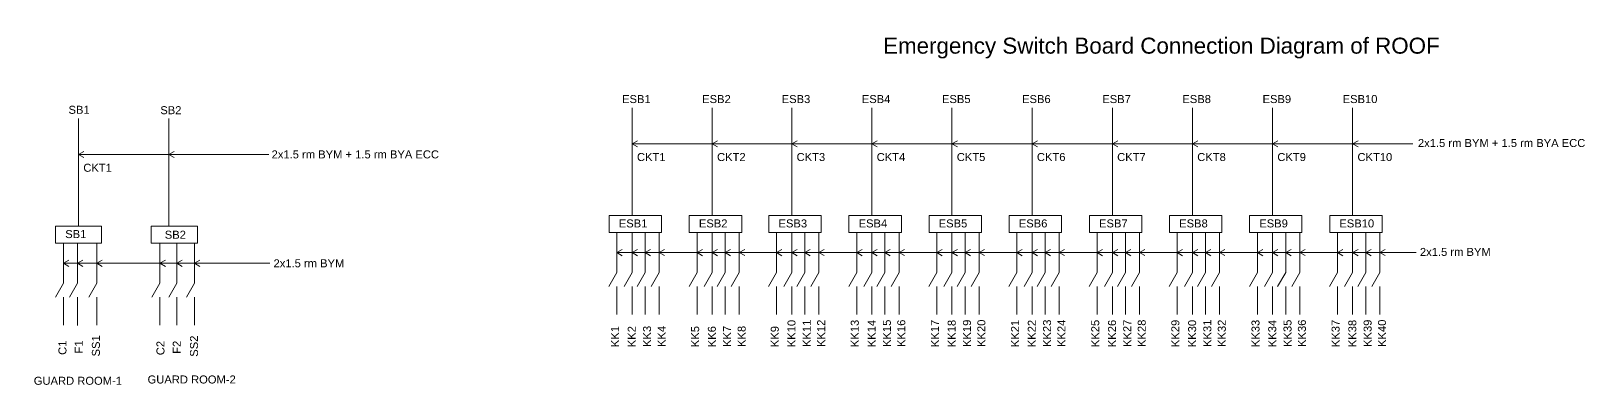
# Model space of a CAD drawing. Extents: x 1134 to 1882, y 421 to 475.
# Drawn here: x 1134.4 to 1328.6, y 423 to 467.1 of the extents above; entities that cross this region are included whole.
import ezdxf

# ---------------------------------------------------------------- set-up
doc = ezdxf.new("R2010")
doc.units = 0
doc.header["$MEASUREMENT"] = 0
doc.layers.add('Headings', color=30, linetype='Continuous')
doc.layers.add('Texts', color=210, linetype='Continuous')
doc.layers.add('Outlines', color=160, linetype='Continuous', lineweight=15)
doc.styles.get("Standard").update_dxf_attribs({"font": 'arial.ttf', "height": 1})

# ---------------------------------------------------------------- blocks, each defined once
blk = doc.blocks.new('line_without_CB')
at = {"layer": 'Outlines'}
for p, q in [((0, 0), (0, -2.5)), ((0, -5), (0, -2.5)), ((0, -5), (-1, -6.73)), ((0, -6.73), (0, -7.5)), ((0, -7.5), (0, -9.5)), ((0, -9.5), (0, -10.25))]:
    blk.add_line(p, q, dxfattribs=at)
blk = doc.blocks.new('arrow')
at = {"layer": 'Outlines'}
for q in [(0.67, 0.39), (0.67, -0.39)]:
    blk.add_line((0, 0), q, dxfattribs=at)

msp = doc.modelspace()

# ---------------------------------------------------------------- linework, layer by layer
at = {"layer": 'Outlines'}
for p, q in [((1209.48, 444.11), (1209.48, 457.57)), ((1219.49, 444.11), (1219.49, 457.57)), ((1229.44, 444.11), (1229.44, 457.57)), ((1239.45, 444.11), (1239.45, 457.57)), ((1249.46, 444.11), (1249.46, 457.57)), ((1259.47, 444.11), (1259.47, 457.57)), ((1269.5, 444.11), (1269.5, 457.57)), ((1279.5, 444.11), (1279.5, 457.57)), ((1289.52, 444.11), (1289.52, 457.57)), ((1299.53, 444.11), (1299.53, 457.57)), ((1140.3, 442.77), (1140.3, 456.24)), ((1151.59, 442.77), (1151.59, 456.24)), ((1269.5, 453.07), (1209.48, 453.07)), ((1219.49, 453.51), (1219.49, 452.89)), ((1259.47, 453.47), (1259.47, 452.58)), ((1269.5, 453.07), (1307.04, 453.07)), ((1140.3, 451.74), (1151.59, 451.74)), ((1151.59, 451.74), (1164.07, 451.74)), ((1207.59, 439.49), (1307.48, 439.49)), ((1138.41, 438.16), (1164.2, 438.16))]:
    msp.add_line(p, q, dxfattribs=at)
at = {"layer": 'Outlines', "ltscale": 5}
for points in [[(1137.43, 440.66), (1143.17, 440.66), (1143.17, 442.77), (1137.43, 442.77)], [(1149.39, 440.66), (1155.16, 440.66), (1155.16, 442.77), (1149.39, 442.77)], [(1206.61, 441.99), (1213.17, 441.99), (1213.17, 444.11), (1206.61, 444.11)], [(1216.62, 441.99), (1223.18, 441.99), (1223.18, 444.11), (1216.62, 444.11)], [(1226.57, 441.99), (1233.12, 441.99), (1233.12, 444.11), (1226.57, 444.11)], [(1236.58, 441.99), (1243.13, 441.99), (1243.13, 444.11), (1236.58, 444.11)], [(1246.59, 441.99), (1253.15, 441.99), (1253.15, 444.11), (1246.59, 444.11)], [(1256.6, 441.99), (1263.16, 441.99), (1263.16, 444.11), (1256.6, 444.11)], [(1266.63, 441.99), (1273.18, 441.99), (1273.18, 444.11), (1266.63, 444.11)], [(1276.64, 441.99), (1283.19, 441.99), (1283.19, 444.11), (1276.64, 444.11)], [(1286.65, 441.99), (1293.2, 441.99), (1293.2, 444.11), (1286.65, 444.11)], [(1296.66, 441.99), (1303.21, 441.99), (1303.21, 444.11), (1296.66, 444.11)]]:
    msp.add_lwpolyline(points, close=True, dxfattribs=at)

# ---------------------------------------------------------------- block references
at = {"layer": 'Outlines'}
for p in [(1209.48, 453.07), (1219.49, 453.07), (1229.44, 453.07), (1239.45, 453.07), (1249.46, 453.07), (1259.47, 453.07), (1269.5, 453.07), (1279.5, 453.07), (1289.52, 453.07), (1299.53, 453.07), (1140.3, 451.74), (1151.59, 451.74), (1207.59, 439.49), (1209.48, 439.49), (1211.12, 439.49), (1212.87, 439.5), (1217.6, 439.49), (1219.49, 439.49), (1221.13, 439.49), (1222.88, 439.5), (1227.54, 439.49), (1229.44, 439.49), (1231.07, 439.49), (1232.83, 439.5), (1237.55, 439.49), (1239.45, 439.49), (1241.08, 439.49), (1242.84, 439.5), (1247.57, 439.49), (1249.46, 439.49), (1251.1, 439.49), (1252.85, 439.5), (1257.58, 439.49), (1259.47, 439.49), (1261.11, 439.49), (1262.86, 439.5), (1267.6, 439.49), (1269.5, 439.49), (1271.13, 439.49), (1272.89, 439.5), (1277.61, 439.49), (1279.5, 439.49), (1281.14, 439.49), (1282.9, 439.5), (1287.63, 439.49), (1289.52, 439.49), (1291.16, 439.49), (1292.91, 439.5), (1297.64, 439.49), (1299.53, 439.49), (1301.17, 439.49), (1302.92, 439.5), (1138.41, 438.16), (1140.17, 438.16), (1142.59, 438.16), (1150.48, 438.16), (1152.57, 438.16), (1154.78, 438.16)]:
    msp.add_blockref('arrow', p, dxfattribs=at)
at = {"layer": 'Texts'}
for p in [(1207.59, 441.99), (1209.48, 441.99), (1211.12, 441.99), (1212.87, 441.99), (1217.6, 441.99), (1219.49, 441.99), (1221.13, 441.99), (1222.88, 441.99), (1227.54, 441.99), (1229.44, 441.99), (1231.07, 441.99), (1232.83, 441.99), (1237.55, 441.99), (1239.45, 441.99), (1241.08, 441.99), (1242.84, 441.99), (1247.57, 441.99), (1249.46, 441.99), (1251.1, 441.99), (1252.85, 441.99), (1257.58, 441.99), (1259.47, 441.99), (1261.11, 441.99), (1262.86, 441.99), (1267.6, 441.99), (1269.5, 441.99), (1271.13, 441.99), (1272.89, 441.99), (1277.61, 441.99), (1279.5, 441.99), (1281.14, 441.99), (1282.9, 441.99), (1287.63, 441.99), (1289.52, 441.99), (1291.16, 441.99), (1292.91, 441.99), (1297.64, 441.99), (1299.53, 441.99), (1301.17, 441.99), (1302.92, 441.99), (1138.41, 440.66), (1140.17, 440.65), (1142.59, 440.66), (1150.48, 440.66), (1152.57, 440.66), (1154.78, 440.66)]:
    msp.add_blockref('line_without_CB', p, dxfattribs=at)

# ---------------------------------------------------------------- texts
at = {"layer": 'Headings', "insert": (1240.85, 466.33), "char_height": 2, "attachment_point": 1}
msp.add_mtext_dynamic_manual_height_columns('Emergency Switch Board Connection Diagram of ROOF', width=106.3968, gutter_width=5, heights=[3.96], dxfattribs=at)
at = {"layer": 'Texts', "char_height": 1, "attachment_point": 1}
for s, width, heights, insert in [('ESB1', 3.4145, [0], (1208.23, 459.16)), ('ESB2', 3.4145, [0], (1218.24, 459.16)), ('ESB3', 3.4145, [0], (1228.18, 459.16)), ('ESB4', 3.4145, [0], (1238.19, 459.16)), ('ESB5', 3.4145, [0], (1248.21, 459.16)), ('ESB6', 3.4145, [0], (1258.22, 459.16)), ('ESB7', 3.4145, [0], (1268.24, 459.16)), ('ESB8', 3.4145, [0], (1278.25, 459.16)), ('ESB9', 3.4145, [0], (1288.27, 459.16)), ('ESB10', 3.4145, [0], (1298.28, 459.16)), ('SB1', 3.4145, [0], (1139.05, 457.82)), ('SB2', 3.4145, [1.03], (1150.52, 457.77)), ('2x1.5 rm BYM + 1.5 rm BYA ECC', 21.7448, [2.19], (1307.69, 453.67)), ('CKT1', 3.97, [1.1], (1140.9, 450.58)), ('2x1.5 rm BYM + 1.5 rm BYA ECC', 21.7448, [2.19], (1164.43, 452.25)), ('CKT1', 3.97, [1.1], (1210.09, 451.92)), ('CKT2', 3.97, [1.1], (1220.1, 451.92)), ('CKT3', 3.97, [1.1], (1230.04, 451.92)), ('CKT4', 3.97, [1.1], (1240.05, 451.92)), ('CKT5', 3.97, [1.1], (1250.06, 451.92)), ('CKT6', 3.97, [1.1], (1260.07, 451.92)), ('CKT7', 3.97, [1.1], (1270.1, 451.92)), ('CKT8', 3.97, [1.1], (1280.11, 451.92)), ('CKT9', 3.97, [1.1], (1290.12, 451.92)), ('CKT10', 3.97, [1.1], (1300.13, 451.92)), ('ESB1', 3.4145, [0], (1207.82, 443.63)), ('ESB2', 3.4145, [0], (1217.83, 443.63)), ('ESB3', 3.4145, [0], (1227.78, 443.63)), ('ESB4', 3.4145, [0], (1237.79, 443.63)), ('ESB5', 3.4145, [0], (1247.8, 443.63)), ('ESB6', 3.4145, [0], (1257.81, 443.63)), ('ESB7', 3.4145, [0], (1267.84, 443.63)), ('ESB8', 3.4145, [0], (1277.85, 443.63)), ('ESB9', 3.4145, [0], (1287.86, 443.63)), ('ESB10', 3.4145, [0], (1297.87, 443.63)), ('SB1', 3.4145, [0], (1138.64, 442.3)), ('SB2', 4.2656, [0], (1151.08, 442.22)), ('2x1.5 rm BYM', 10.2998, [0.748], (1307.94, 440.07)), ('2x1.5 rm BYM', 10.2998, [0.748], (1164.67, 438.65))]:
    msp.add_mtext_dynamic_manual_height_columns(s, width=width, gutter_width=5, heights=heights, dxfattribs=dict(at, insert=insert))
at = {"layer": 'Texts', "char_height": 1, "attachment_point": 1, "rotation": 90}
for s, width, insert in [('KK1', 5.9328, (1206.85, 427.68)), ('KK2', 5.9328, (1208.94, 427.67)), ('\\pxt1;KK3', 5.9328, (1210.85, 427.7)), ('KK4', 5.9328, (1212.66, 427.7)), ('KK5', 5.9328, (1216.86, 427.68)), ('\\pxt1;KK6', 5.9328, (1218.95, 427.67)), ('KK7', 5.9328, (1220.86, 427.7)), ('KK8', 5.9328, (1222.67, 427.7)), ('KK9', 5.9328, (1226.81, 427.68)), ('KK10', 5.9328, (1228.9, 427.67)), ('KK11', 5.9328, (1230.81, 427.7)), ('KK12', 5.9328, (1232.61, 427.7)), ('KK13', 5.9328, (1236.81, 427.68)), ('KK14', 5.9328, (1238.91, 427.67)), ('\\pxt1;KK15', 5.9328, (1240.82, 427.7)), ('KK16', 5.9328, (1242.62, 427.7)), ('KK17', 5.9328, (1246.83, 427.68)), ('\\pxt1;KK18', 5.9328, (1248.92, 427.67)), ('KK19', 5.9328, (1250.83, 427.7)), ('KK20', 5.9328, (1252.63, 427.7)), ('KK21', 5.9328, (1256.84, 427.68)), ('KK22', 5.9328, (1258.93, 427.67)), ('KK23', 5.9328, (1260.84, 427.7)), ('KK24', 5.9328, (1262.64, 427.7)), ('KK25', 5.9328, (1266.86, 427.68)), ('KK26', 5.9328, (1268.96, 427.67)), ('KK27', 5.9328, (1270.86, 427.7)), ('KK28', 5.9328, (1272.67, 427.7)), ('KK29', 5.9328, (1276.87, 427.68)), ('KK30', 5.9328, (1278.97, 427.67)), ('KK31', 5.9328, (1280.87, 427.7)), ('KK32', 5.9328, (1282.68, 427.7)), ('KK33', 5.9328, (1286.89, 427.68)), ('\\pxt1;KK34', 5.9328, (1288.98, 427.67)), ('KK35', 5.9328, (1290.89, 427.7)), ('KK36', 5.9328, (1292.69, 427.7)), ('\\pxt0;KK37', 5.9328, (1296.9, 427.68)), ('KK38', 5.9328, (1298.99, 427.67)), ('KK39', 5.9328, (1300.9, 427.7)), ('KK40', 5.9328, (1302.7, 427.7)), ('\\pxt0;C1', 5.9328, (1137.79, 426.71)), ('\\pxt1;SS1', 3.2351, (1141.97, 426.52)), ('\\pxt0,1,2;C2', 5.9328, (1150.04, 426.67)), ('\\pxt1;SS2', 3.2351, (1154.23, 426.48))]:
    msp.add_mtext_dynamic_manual_height_columns(s, width=width, gutter_width=5, heights=[0], dxfattribs=dict(at, insert=insert))
at = {"layer": 'Texts', "char_height": 1, "width": 1.5327, "attachment_point": 1, "rotation": 90}
for s, insert in [('F1', (1139.83, 426.89)), ('F2', (1152.08, 426.85))]:
    msp.add_mtext(s, dxfattribs=dict(at, insert=insert))
at = {"layer": 'Texts', "char_height": 1, "width": 11.2248, "attachment_point": 1}
for s, insert in [('GUARD ROOM-1', (1134.71, 423.98)), ('GUARD ROOM-2', (1148.93, 424.14))]:
    msp.add_mtext(s, dxfattribs=dict(at, insert=insert))

doc.saveas('drawing.dxf')
